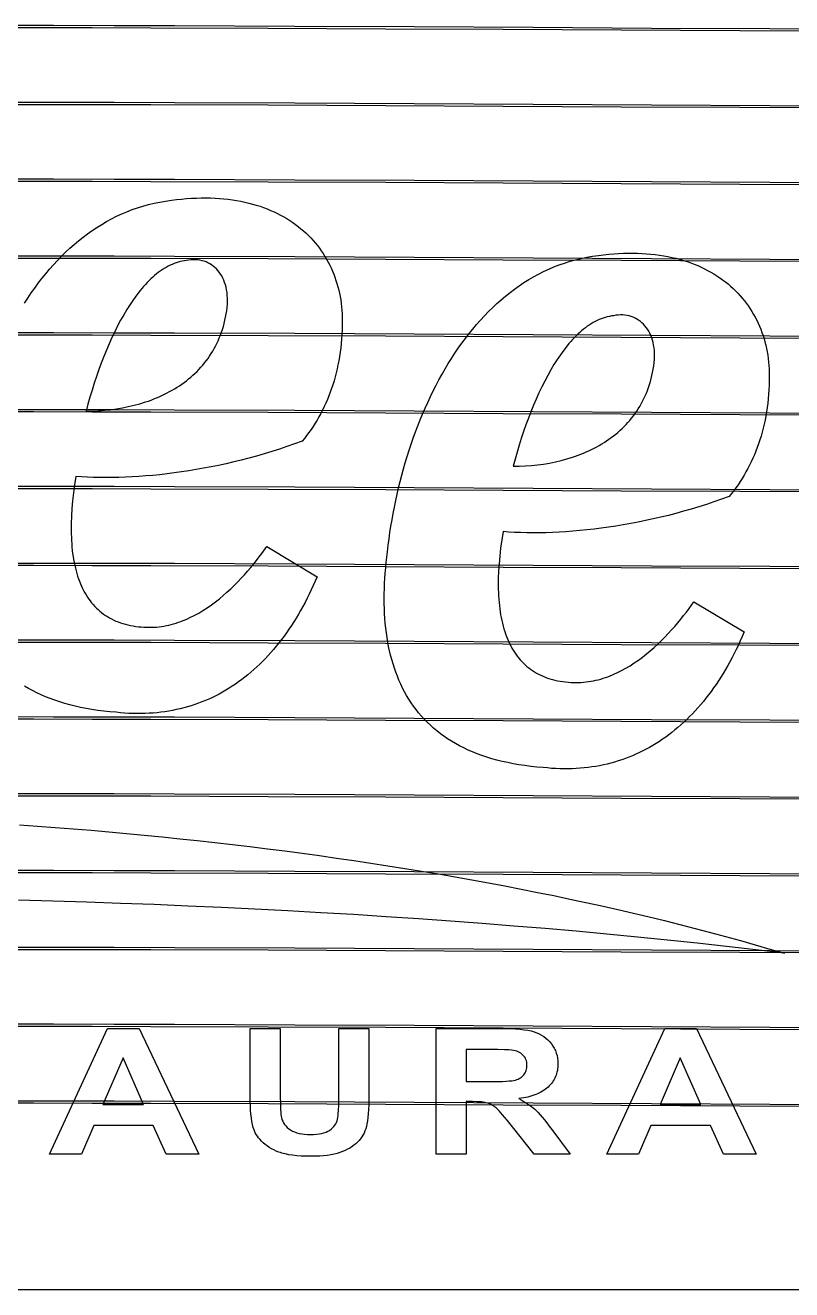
# Model space of a CAD drawing. Header units: millimetres. Extents: x 0 to 2228, y 0 to 1270.
# Drawn here: x 1364 to 1789, y 0 to 701 of the extents above; entities that cross this region are included whole.
import ezdxf

# ---------------------------------------------------------------- set-up
doc = ezdxf.new("R2010")
doc.units = ezdxf.units.MM
for name, color, linetype in [('CUT_CABINET', 1, 'Continuous'), ('DETAIL_ENGRAVE', 8, 'Continuous'), ('VINYL_ESPRESSO', 7, 'Continuous'), ('VINYL_GOLD', 2, 'Continuous'), ('VINYL_RED', 1, 'Continuous')]:
    doc.layers.add(name, color=color, linetype=linetype)

msp = doc.modelspace()

# ---------------------------------------------------------------- linework, layer by layer
at = {"layer": 'CUT_CABINET'}
msp.add_lwpolyline([(2102.74, 0), (125.33, 0)], dxfattribs=at)
at = {"layer": 'DETAIL_ENGRAVE'}
for points in [[(908.16, 699.21), (940.72, 699.24), (973.41, 699.31), (1006.23, 699.44), (1039.21, 699.62), (1072.35, 699.87), (1105.68, 700.17), (1140.57, 700.53), (1175.27, 700.82), (1209.8, 701.04), (1244.15, 701.21), (1278.34, 701.32), (1312.37, 701.39), (1346.26, 701.41), (1380.01, 701.39), (1413.63, 701.33), (1447.13, 701.24), (1513.78, 700.98), (1580.05, 700.65), (1645.99, 700.28), (1711.66, 699.9), (1777.15, 699.56), (1842.5, 699.28)], [(1826.79, 698.13), (1760.5, 698.37), (1694.7, 698.67), (1629.28, 699), (1564.11, 699.33), (1499.1, 699.62), (1434.11, 699.84), (1401.6, 699.91), (1369.04, 699.96), (1336.45, 699.97), (1303.78, 699.94), (1271.04, 699.87), (1238.21, 699.76), (1205.27, 699.6), (1172.21, 699.38), (1139.02, 699.11), (1105.68, 698.78), (1072.35, 698.47), (1039.21, 698.23), (1006.23, 698.05), (973.41, 697.92), (940.72, 697.85), (908.16, 697.82)], [(908.16, 656.6), (940.72, 656.63), (973.41, 656.7), (1006.23, 656.83), (1039.21, 657.01), (1072.35, 657.25), (1105.68, 657.56), (1140.57, 657.92), (1175.27, 658.2), (1209.8, 658.43), (1244.15, 658.6), (1278.34, 658.71), (1312.37, 658.78), (1346.26, 658.8), (1380.01, 658.77), (1413.63, 658.72), (1447.13, 658.63), (1513.78, 658.37), (1580.05, 658.03), (1645.99, 657.66), (1711.66, 657.29), (1777.15, 656.95), (1842.5, 656.67)], [(1826.79, 655.52), (1760.5, 655.76), (1694.7, 656.06), (1629.28, 656.39), (1564.11, 656.72), (1499.1, 657.01), (1434.11, 657.23), (1401.6, 657.3), (1369.04, 657.34), (1336.45, 657.36), (1303.78, 657.33), (1271.04, 657.26), (1238.21, 657.15), (1205.27, 656.99), (1172.21, 656.77), (1139.02, 656.5), (1105.68, 656.17), (1072.35, 655.86), (1039.21, 655.62), (1006.23, 655.44), (973.41, 655.31), (940.72, 655.23), (908.16, 655.2)], [(908.16, 613.98), (940.72, 614.01), (973.41, 614.09), (1006.23, 614.22), (1039.21, 614.4), (1072.35, 614.64), (1105.68, 614.95), (1140.57, 615.3), (1175.27, 615.59), (1209.8, 615.82), (1244.15, 615.99), (1278.34, 616.1), (1312.37, 616.16), (1346.26, 616.18), (1380.01, 616.16), (1413.63, 616.1), (1447.13, 616.01), (1513.78, 615.76), (1580.05, 615.42), (1645.99, 615.05), (1711.66, 614.68), (1777.15, 614.34), (1842.5, 614.06)], [(1826.79, 612.9), (1760.5, 613.15), (1694.7, 613.45), (1629.28, 613.78), (1564.11, 614.11), (1499.1, 614.39), (1434.11, 614.61), (1401.6, 614.69), (1369.04, 614.73), (1336.45, 614.74), (1303.78, 614.72), (1271.04, 614.65), (1238.21, 614.54), (1205.27, 614.38), (1172.21, 614.16), (1139.02, 613.89), (1105.68, 613.55), (1072.35, 613.25), (1039.21, 613.01), (1006.23, 612.82), (973.41, 612.7), (940.72, 612.62), (908.16, 612.59)], [(908.16, 571.37), (940.72, 571.4), (973.41, 571.48), (1006.23, 571.61), (1039.21, 571.79), (1072.35, 572.03), (1105.68, 572.34), (1140.57, 572.69), (1175.27, 572.98), (1209.8, 573.21), (1244.15, 573.38), (1278.34, 573.49), (1312.37, 573.55), (1346.26, 573.57), (1380.01, 573.55), (1413.63, 573.49), (1447.13, 573.4), (1513.78, 573.14), (1580.05, 572.81), (1645.99, 572.44), (1711.66, 572.07), (1777.15, 571.72), (1842.5, 571.45)], [(1826.79, 570.29), (1760.5, 570.54), (1694.7, 570.84), (1629.28, 571.17), (1564.11, 571.49), (1499.1, 571.78), (1434.11, 572), (1401.6, 572.08), (1369.04, 572.12), (1336.45, 572.13), (1303.78, 572.11), (1271.04, 572.04), (1238.21, 571.93), (1205.27, 571.76), (1172.21, 571.55), (1139.02, 571.28), (1105.68, 570.94), (1072.35, 570.64), (1039.21, 570.4), (1006.23, 570.21), (973.41, 570.09), (940.72, 570.01), (908.16, 569.98)], [(908.16, 528.76), (940.72, 528.79), (973.41, 528.87), (1006.23, 528.99), (1039.21, 529.18), (1072.35, 529.42), (1105.68, 529.72), (1140.57, 530.08), (1175.27, 530.37), (1209.8, 530.6), (1244.15, 530.76), (1278.34, 530.88), (1312.37, 530.94), (1346.26, 530.96), (1380.01, 530.94), (1413.63, 530.88), (1447.13, 530.79), (1513.78, 530.53), (1580.05, 530.2), (1645.99, 529.83), (1711.66, 529.45), (1777.15, 529.11), (1842.5, 528.84)], [(1826.79, 527.68), (1760.5, 527.92), (1694.7, 528.23), (1629.28, 528.56), (1564.11, 528.88), (1499.1, 529.17), (1434.11, 529.39), (1401.6, 529.46), (1369.04, 529.51), (1336.45, 529.52), (1303.78, 529.49), (1271.04, 529.43), (1238.21, 529.31), (1205.27, 529.15), (1172.21, 528.94), (1139.02, 528.66), (1105.68, 528.33), (1072.35, 528.03), (1039.21, 527.78), (1006.23, 527.6), (973.41, 527.47), (940.72, 527.4), (908.16, 527.37)], [(908.16, 486.15), (940.72, 486.18), (973.41, 486.26), (1006.23, 486.38), (1039.21, 486.56), (1072.35, 486.81), (1105.68, 487.11), (1140.57, 487.47), (1175.27, 487.76), (1209.8, 487.98), (1244.15, 488.15), (1278.34, 488.26), (1312.37, 488.33), (1346.26, 488.35), (1380.01, 488.33), (1413.63, 488.27), (1447.13, 488.18), (1513.78, 487.92), (1580.05, 487.59), (1645.99, 487.22), (1711.66, 486.84), (1777.15, 486.5), (1842.5, 486.23)], [(1826.79, 485.07), (1760.5, 485.31), (1694.7, 485.62), (1629.28, 485.95), (1564.11, 486.27), (1499.1, 486.56), (1434.11, 486.78), (1401.6, 486.85), (1369.04, 486.9), (1336.45, 486.91), (1303.78, 486.88), (1271.04, 486.81), (1238.21, 486.7), (1205.27, 486.54), (1172.21, 486.33), (1139.02, 486.05), (1105.68, 485.72), (1072.35, 485.41), (1039.21, 485.17), (1006.23, 484.99), (973.41, 484.86), (940.72, 484.79), (908.16, 484.76)], [(908.16, 443.54), (940.72, 443.57), (973.41, 443.64), (1006.23, 443.77), (1039.21, 443.95), (1072.35, 444.19), (1105.68, 444.5), (1140.57, 444.86), (1175.27, 445.15), (1209.8, 445.37), (1244.15, 445.54), (1278.34, 445.65), (1312.37, 445.72), (1346.26, 445.74), (1380.01, 445.71), (1413.63, 445.66), (1447.13, 445.57), (1513.78, 445.31), (1580.05, 444.98), (1645.99, 444.6), (1711.66, 444.23), (1777.15, 443.89), (1842.5, 443.61)], [(1826.79, 442.46), (1760.5, 442.7), (1694.7, 443), (1629.28, 443.33), (1564.11, 443.66), (1499.1, 443.95), (1434.11, 444.17), (1401.6, 444.24), (1369.04, 444.28), (1336.45, 444.3), (1303.78, 444.27), (1271.04, 444.2), (1238.21, 444.09), (1205.27, 443.93), (1172.21, 443.71), (1139.02, 443.44), (1105.68, 443.11), (1072.35, 442.8), (1039.21, 442.56), (1006.23, 442.38), (973.41, 442.25), (940.72, 442.17), (908.16, 442.14)], [(908.16, 400.93), (940.72, 400.96), (973.41, 401.03), (1006.23, 401.16), (1039.21, 401.34), (1072.35, 401.58), (1105.68, 401.89), (1140.57, 402.24), (1175.27, 402.53), (1209.8, 402.76), (1244.15, 402.93), (1278.34, 403.04), (1312.37, 403.11), (1346.26, 403.12), (1380.01, 403.1), (1413.63, 403.04), (1447.13, 402.95), (1513.78, 402.7), (1580.05, 402.36), (1645.99, 401.99), (1711.66, 401.62), (1777.15, 401.28), (1842.5, 401)], [(1826.79, 399.85), (1760.5, 400.09), (1694.7, 400.39), (1629.28, 400.72), (1564.11, 401.05), (1499.1, 401.34), (1434.11, 401.55), (1401.6, 401.63), (1369.04, 401.67), (1336.45, 401.68), (1303.78, 401.66), (1271.04, 401.59), (1238.21, 401.48), (1205.27, 401.32), (1172.21, 401.1), (1139.02, 400.83), (1105.68, 400.5), (1072.35, 400.19), (1039.21, 399.95), (1006.23, 399.77), (973.41, 399.64), (940.72, 399.56), (908.16, 399.53)], [(908.16, 358.31), (940.72, 358.34), (973.41, 358.42), (1006.23, 358.55), (1039.21, 358.73), (1072.35, 358.97), (1105.68, 359.28), (1140.57, 359.63), (1175.27, 359.92), (1209.8, 360.15), (1244.15, 360.32), (1278.34, 360.43), (1312.37, 360.49), (1346.26, 360.51), (1380.01, 360.49), (1413.63, 360.43), (1447.13, 360.34), (1513.78, 360.08), (1580.05, 359.75), (1645.99, 359.38), (1711.66, 359.01), (1777.15, 358.66), (1842.5, 358.39)], [(1826.79, 357.23), (1760.5, 357.48), (1694.7, 357.78), (1629.28, 358.11), (1564.11, 358.44), (1499.1, 358.72), (1434.11, 358.94), (1401.6, 359.02), (1369.04, 359.06), (1336.45, 359.07), (1303.78, 359.05), (1271.04, 358.98), (1238.21, 358.87), (1205.27, 358.7), (1172.21, 358.49), (1139.02, 358.22), (1105.68, 357.88), (1072.35, 357.58), (1039.21, 357.34), (1006.23, 357.15), (973.41, 357.03), (940.72, 356.95), (908.16, 356.92)], [(908.16, 315.7), (940.72, 315.73), (973.41, 315.81), (1006.23, 315.93), (1039.21, 316.12), (1072.35, 316.36), (1105.68, 316.66), (1140.57, 317.02), (1175.27, 317.31), (1209.8, 317.54), (1244.15, 317.7), (1278.34, 317.82), (1312.37, 317.88), (1346.26, 317.9), (1380.01, 317.88), (1413.63, 317.82), (1447.13, 317.73), (1513.78, 317.47), (1580.05, 317.14), (1645.99, 316.77), (1711.66, 316.39), (1777.15, 316.05), (1842.5, 315.78)], [(1826.79, 314.62), (1760.5, 314.87), (1694.7, 315.17), (1629.28, 315.5), (1564.11, 315.82), (1499.1, 316.11), (1434.11, 316.33), (1401.6, 316.4), (1369.04, 316.45), (1336.45, 316.46), (1303.78, 316.43), (1271.04, 316.37), (1238.21, 316.25), (1205.27, 316.09), (1172.21, 315.88), (1139.02, 315.61), (1105.68, 315.27), (1072.35, 314.97), (1039.21, 314.72), (1006.23, 314.54), (973.41, 314.42), (940.72, 314.34), (908.16, 314.31)], [(908.16, 273.09), (940.72, 273.12), (973.41, 273.2), (1006.23, 273.32), (1039.21, 273.5), (1072.35, 273.75), (1105.68, 274.05), (1140.57, 274.41), (1175.27, 274.7), (1209.8, 274.92), (1244.15, 275.09), (1278.34, 275.21), (1312.37, 275.27), (1346.26, 275.29), (1380.01, 275.27), (1413.63, 275.21), (1447.13, 275.12), (1513.78, 274.86), (1580.05, 274.53), (1645.99, 274.16), (1711.66, 273.78), (1777.15, 273.44), (1842.5, 273.17)], [(1826.79, 272.01), (1760.5, 272.25), (1694.7, 272.56), (1629.28, 272.89), (1564.11, 273.21), (1499.1, 273.5), (1434.11, 273.72), (1401.6, 273.79), (1369.04, 273.84), (1336.45, 273.85), (1303.78, 273.82), (1271.04, 273.76), (1238.21, 273.64), (1205.27, 273.48), (1172.21, 273.27), (1139.02, 272.99), (1105.68, 272.66), (1072.35, 272.35), (1039.21, 272.11), (1006.23, 271.93), (973.41, 271.8), (940.72, 271.73), (908.16, 271.7)], [(908.16, 230.48), (940.72, 230.51), (973.41, 230.58), (1006.23, 230.71), (1039.21, 230.89), (1072.35, 231.13), (1105.68, 231.44), (1140.57, 231.8), (1175.27, 232.09), (1209.8, 232.31), (1244.15, 232.48), (1278.34, 232.59), (1312.37, 232.66), (1346.26, 232.68), (1380.01, 232.65), (1413.63, 232.6), (1447.13, 232.51), (1513.78, 232.25), (1580.05, 231.92), (1645.99, 231.55), (1711.66, 231.17), (1777.15, 230.83), (1842.5, 230.55)], [(1826.79, 229.4), (1760.5, 229.64), (1694.7, 229.94), (1629.28, 230.27), (1564.11, 230.6), (1499.1, 230.89), (1434.11, 231.11), (1401.6, 231.18), (1369.04, 231.23), (1336.45, 231.24), (1303.78, 231.21), (1271.04, 231.14), (1238.21, 231.03), (1205.27, 230.87), (1172.21, 230.65), (1139.02, 230.38), (1105.68, 230.05), (1072.35, 229.74), (1039.21, 229.5), (1006.23, 229.32), (973.41, 229.19), (940.72, 229.12), (908.16, 229.09)], [(908.16, 187.87), (940.72, 187.9), (973.41, 187.97), (1006.23, 188.1), (1039.21, 188.28), (1072.35, 188.52), (1105.68, 188.83), (1140.57, 189.19), (1175.27, 189.47), (1209.8, 189.7), (1244.15, 189.87), (1278.34, 189.98), (1312.37, 190.05), (1346.26, 190.06), (1380.01, 190.04), (1413.63, 189.98), (1447.13, 189.89), (1513.78, 189.64), (1580.05, 189.3), (1645.99, 188.93), (1711.66, 188.56), (1777.15, 188.22), (1842.5, 187.94)], [(1826.79, 186.79), (1760.5, 187.03), (1694.7, 187.33), (1629.28, 187.66), (1564.11, 187.99), (1499.1, 188.28), (1434.11, 188.5), (1401.6, 188.57), (1369.04, 188.61), (1336.45, 188.62), (1303.78, 188.6), (1271.04, 188.53), (1238.21, 188.42), (1205.27, 188.26), (1172.21, 188.04), (1139.02, 187.77), (1105.68, 187.44), (1072.35, 187.13), (1039.21, 186.89), (1006.23, 186.71), (973.41, 186.58), (940.72, 186.5), (908.16, 186.47)], [(908.16, 145.25), (940.72, 145.28), (973.41, 145.36), (1006.23, 145.49), (1039.21, 145.67), (1072.35, 145.91), (1105.68, 146.22), (1140.57, 146.57), (1175.27, 146.86), (1209.8, 147.09), (1244.15, 147.26), (1278.34, 147.37), (1312.37, 147.43), (1346.26, 147.45), (1380.01, 147.43), (1413.63, 147.37), (1447.13, 147.28), (1513.78, 147.02), (1580.05, 146.69), (1645.99, 146.32), (1711.66, 145.95), (1777.15, 145.61), (1842.5, 145.33)], [(1826.79, 144.17), (1760.5, 144.42), (1694.7, 144.72), (1629.28, 145.05), (1564.11, 145.38), (1499.1, 145.66), (1434.11, 145.88), (1401.6, 145.96), (1369.04, 146), (1336.45, 146.01), (1303.78, 145.99), (1271.04, 145.92), (1238.21, 145.81), (1205.27, 145.65), (1172.21, 145.43), (1139.02, 145.16), (1105.68, 144.82), (1072.35, 144.52), (1039.21, 144.28), (1006.23, 144.09), (973.41, 143.97), (940.72, 143.89), (908.16, 143.86)], [(908.16, 102.64), (940.72, 102.67), (973.41, 102.75), (1006.23, 102.88), (1039.21, 103.06), (1072.35, 103.3), (1105.68, 103.61), (1140.57, 103.96), (1175.27, 104.25), (1209.8, 104.48), (1244.15, 104.64), (1278.34, 104.76), (1312.37, 104.82), (1346.26, 104.84), (1380.01, 104.82), (1413.63, 104.76), (1447.13, 104.67), (1513.78, 104.41), (1580.05, 104.08), (1645.99, 103.71), (1711.66, 103.34), (1777.15, 102.99), (1842.5, 102.72)], [(1826.79, 101.56), (1760.5, 101.81), (1694.7, 102.11), (1629.28, 102.44), (1564.11, 102.76), (1499.1, 103.05), (1434.11, 103.27), (1401.6, 103.35), (1369.04, 103.39), (1336.45, 103.4), (1303.78, 103.38), (1271.04, 103.31), (1238.21, 103.2), (1205.27, 103.03), (1172.21, 102.82), (1139.02, 102.55), (1105.68, 102.21), (1072.35, 101.91), (1039.21, 101.67), (1006.23, 101.48), (973.41, 101.36), (940.72, 101.28), (908.16, 101.25)]]:
    msp.add_lwpolyline(points, dxfattribs=at)
at = {"layer": 'VINYL_ESPRESSO'}
for points in [[(1460.67, 75.2), (1442.56, 75.2), (1435.36, 91.05), (1402.39, 91.05), (1395.59, 75.2), (1377.92, 75.2), (1410.04, 144.97), (1427.65, 144.97)], [(1489.14, 144.97), (1505.8, 144.97), (1505.8, 107.18), (1505.84, 103.08), (1505.95, 99.77), (1506.04, 98.41), (1506.14, 97.25), (1506.27, 96.29), (1506.42, 95.52), (1506.73, 94.48), (1507.13, 93.48), (1507.63, 92.55), (1508.22, 91.66), (1508.9, 90.83), (1509.68, 90.05), (1510.55, 89.32), (1511.51, 88.64), (1512.56, 88.04), (1513.7, 87.51), (1514.94, 87.06), (1516.27, 86.7), (1517.69, 86.41), (1519.2, 86.21), (1520.81, 86.09), (1522.5, 86.05), (1524.22, 86.09), (1525.83, 86.2), (1527.33, 86.39), (1528.72, 86.66), (1530, 87.01), (1531.17, 87.43), (1532.24, 87.93), (1532.73, 88.2), (1533.19, 88.5), (1534.05, 89.13), (1534.81, 89.8), (1535.49, 90.5), (1536.08, 91.23), (1536.57, 92), (1536.98, 92.81), (1537.3, 93.65), (1537.52, 94.52), (1537.7, 95.49), (1537.84, 96.6), (1537.97, 97.86), (1538.07, 99.27), (1538.21, 102.53), (1538.26, 106.37), (1538.26, 144.97), (1554.91, 144.97), (1554.91, 108.32), (1554.89, 105.3), (1554.82, 102.5), (1554.72, 99.94), (1554.57, 97.6), (1554.38, 95.5), (1554.15, 93.63), (1553.87, 91.98), (1553.56, 90.57), (1553.19, 89.3), (1552.74, 88.08), (1552.23, 86.91), (1551.64, 85.79), (1550.99, 84.72), (1550.26, 83.71), (1549.45, 82.74), (1548.58, 81.81), (1547.63, 80.94), (1546.61, 80.11), (1545.51, 79.33), (1544.33, 78.6), (1543.08, 77.91), (1541.76, 77.27), (1540.35, 76.68), (1538.87, 76.13), (1537.3, 75.63), (1535.6, 75.2), (1533.8, 74.83), (1531.87, 74.54), (1529.83, 74.31), (1527.67, 74.14), (1525.4, 74.04), (1523.01, 74.01), (1520.15, 74.04), (1517.46, 74.15), (1514.95, 74.33), (1512.62, 74.58), (1510.47, 74.91), (1508.5, 75.31), (1506.71, 75.77), (1505.88, 76.04), (1505.09, 76.32), (1503.61, 76.91), (1502.2, 77.56), (1500.88, 78.24), (1499.63, 78.97), (1498.46, 79.74), (1497.38, 80.55), (1496.37, 81.41), (1495.45, 82.31), (1494.6, 83.24), (1493.82, 84.18), (1493.13, 85.13), (1492.51, 86.09), (1491.96, 87.06), (1491.49, 88.05), (1491.1, 89.04), (1490.78, 90.05), (1490.39, 91.64), (1490.06, 93.4), (1489.78, 95.35), (1489.55, 97.47), (1489.37, 99.78), (1489.25, 102.26), (1489.17, 104.92), (1489.14, 107.75)], [(1592.27, 75.2), (1592.27, 144.97), (1627.31, 144.97), (1630.51, 144.94), (1633.47, 144.86), (1636.21, 144.71), (1638.73, 144.5), (1641.02, 144.24), (1643.08, 143.92), (1644.91, 143.53), (1646.53, 143.09), (1647.99, 142.58), (1649.37, 141.97), (1650.68, 141.27), (1651.92, 140.48), (1653.08, 139.6), (1654.17, 138.63), (1655.18, 137.56), (1656.12, 136.41), (1656.96, 135.18), (1657.69, 133.92), (1658.02, 133.27), (1658.31, 132.61), (1658.58, 131.94), (1658.82, 131.25), (1659.21, 129.86), (1659.49, 128.42), (1659.66, 126.94), (1659.72, 125.41), (1659.7, 124.44), (1659.63, 123.49), (1659.53, 122.56), (1659.38, 121.66), (1659.18, 120.77), (1658.95, 119.91), (1658.67, 119.06), (1658.35, 118.24), (1657.99, 117.44), (1657.59, 116.66), (1657.14, 115.91), (1656.65, 115.17), (1656.12, 114.46), (1655.54, 113.76), (1654.92, 113.09), (1654.26, 112.44), (1653.56, 111.82), (1652.81, 111.22), (1652.02, 110.66), (1651.19, 110.12), (1650.32, 109.61), (1649.41, 109.14), (1648.45, 108.69), (1647.45, 108.27), (1646.41, 107.88), (1645.33, 107.52), (1644.21, 107.19), (1643.04, 106.9), (1641.83, 106.63), (1640.58, 106.38), (1639.28, 106.17), (1637.95, 105.99), (1639.27, 105.32), (1640.53, 104.63), (1641.73, 103.92), (1642.88, 103.2), (1643.96, 102.46), (1644.99, 101.7), (1645.95, 100.93), (1646.86, 100.14), (1647.78, 99.26), (1648.77, 98.23), (1649.84, 97.05), (1650.99, 95.71), (1652.21, 94.22), (1653.51, 92.57), (1654.89, 90.77), (1656.34, 88.81), (1666.41, 75.2), (1646.5, 75.2), (1634.46, 90.38), (1631.51, 94.07), (1629.06, 97.01), (1628.02, 98.2), (1627.12, 99.2), (1626.34, 100.01), (1625.68, 100.64), (1625.09, 101.15), (1624.48, 101.61), (1623.87, 102.04), (1623.25, 102.42), (1622.62, 102.76), (1621.98, 103.07), (1621.33, 103.32), (1620.68, 103.54), (1619.97, 103.73), (1619.16, 103.88), (1618.26, 104.02), (1617.26, 104.13), (1616.16, 104.22), (1614.97, 104.28), (1612.29, 104.33), (1608.92, 104.33), (1608.92, 75.2)], [(1769.53, 75.2), (1751.42, 75.2), (1744.22, 91.05), (1711.25, 91.05), (1704.45, 75.2), (1686.78, 75.2), (1718.9, 144.97), (1736.51, 144.97)], [(1430.01, 102.8), (1418.65, 128.7), (1407.51, 102.8)], [(1608.92, 115.46), (1621.24, 115.46), (1626.67, 115.52), (1628.96, 115.58), (1630.97, 115.68), (1632.7, 115.8), (1634.15, 115.95), (1635.32, 116.12), (1636.2, 116.32), (1636.93, 116.56), (1637.62, 116.83), (1638.27, 117.14), (1638.87, 117.49), (1639.44, 117.88), (1639.96, 118.31), (1640.44, 118.77), (1640.87, 119.27), (1641.26, 119.81), (1641.6, 120.38), (1641.89, 120.98), (1642.13, 121.62), (1642.31, 122.29), (1642.45, 123), (1642.53, 123.74), (1642.56, 124.51), (1642.52, 125.37), (1642.42, 126.19), (1642.24, 126.96), (1641.99, 127.7), (1641.68, 128.39), (1641.3, 129.04), (1640.85, 129.64), (1640.34, 130.2), (1639.76, 130.71), (1639.13, 131.17), (1638.43, 131.59), (1637.67, 131.95), (1636.85, 132.27), (1635.98, 132.54), (1635.05, 132.76), (1634.06, 132.93), (1632.55, 133.04), (1630.01, 133.11), (1626.47, 133.16), (1621.91, 133.17), (1608.92, 133.17)], [(1738.87, 102.8), (1727.51, 128.7), (1716.37, 102.8)]]:
    msp.add_lwpolyline(points, close=True, dxfattribs=at)
at = {"layer": 'VINYL_GOLD'}
msp.add_lwpolyline([(1361.27, 257.9), (1371.19, 257.2), (1381.1, 256.45), (1391, 255.67), (1400.88, 254.85), (1410.75, 254), (1420.6, 253.1), (1430.44, 252.17), (1440.25, 251.2), (1450.04, 250.2), (1459.81, 249.16), (1469.56, 248.08), (1479.28, 246.96), (1488.97, 245.8), (1498.64, 244.61), (1508.28, 243.38), (1517.88, 242.11), (1527.46, 240.81), (1537, 239.46), (1546.51, 238.08), (1555.98, 236.66), (1565.42, 235.21), (1574.81, 233.72), (1584.17, 232.18), (1593.49, 230.62), (1602.76, 229.01), (1611.99, 227.37), (1621.17, 225.69), (1630.31, 223.97), (1639.4, 222.21), (1648.43, 220.42), (1657.42, 218.59), (1666.36, 216.72), (1675.24, 214.81), (1684.07, 212.87), (1692.84, 210.89), (1701.56, 208.87), (1710.21, 206.81), (1718.81, 204.72), (1727.34, 202.58), (1735.81, 200.41), (1744.22, 198.21), (1752.56, 195.96), (1760.83, 193.68), (1769.04, 191.36), (1777.18, 189), (1785.24, 186.6), (1769.34, 188.53), (1753.23, 190.4), (1736.93, 192.2), (1720.43, 193.95), (1703.75, 195.63), (1686.89, 197.25), (1669.86, 198.81), (1652.66, 200.31), (1635.31, 201.75), (1617.8, 203.13), (1600.16, 204.45), (1582.37, 205.71), (1564.46, 206.91), (1546.42, 208.05), (1528.26, 209.13), (1510, 210.14), (1491.63, 211.1), (1473.16, 212), (1454.61, 212.83), (1435.97, 213.61), (1417.26, 214.33), (1398.48, 214.99), (1379.64, 215.58), (1360.74, 216.12)], dxfattribs=at)
at = {"layer": 'VINYL_RED'}
msp.add_lwpolyline([(1364, 547.27), (1365.85, 550.12), (1367.74, 552.91), (1369.68, 555.66), (1371.67, 558.35), (1373.7, 560.98), (1375.77, 563.56), (1377.89, 566.07), (1380.05, 568.53), (1382.26, 570.92), (1384.52, 573.25), (1386.82, 575.51), (1389.16, 577.7), (1391.55, 579.82), (1393.98, 581.87), (1396.46, 583.84), (1398.98, 585.74), (1401.55, 587.56), (1404.17, 589.3), (1406.82, 590.96), (1409.53, 592.54), (1412.27, 594.03), (1415.07, 595.44), (1417.9, 596.76), (1420.79, 597.99), (1423.71, 599.13), (1426.69, 600.17), (1429.7, 601.12), (1432.76, 601.97), (1435.87, 602.72), (1439.02, 603.37), (1442.22, 603.92), (1445.46, 604.36), (1448.31, 604.73), (1451.12, 605.03), (1453.89, 605.27), (1456.62, 605.45), (1459.31, 605.57), (1461.95, 605.64), (1464.56, 605.65), (1467.12, 605.6), (1469.64, 605.5), (1472.12, 605.35), (1474.56, 605.14), (1476.95, 604.88), (1479.3, 604.56), (1481.61, 604.2), (1483.88, 603.78), (1486.11, 603.32), (1488.29, 602.81), (1490.43, 602.24), (1492.52, 601.63), (1494.57, 600.98), (1496.58, 600.28), (1498.55, 599.53), (1500.47, 598.74), (1502.35, 597.9), (1504.18, 597.02), (1505.97, 596.1), (1507.72, 595.14), (1509.42, 594.14), (1511.08, 593.1), (1512.69, 592.02), (1514.26, 590.9), (1515.78, 589.74), (1517.26, 588.55), (1518.7, 587.32), (1520.09, 586.06), (1521.43, 584.76), (1522.73, 583.42), (1523.98, 582.06), (1525.19, 580.66), (1526.35, 579.23), (1527.46, 577.77), (1528.53, 576.28), (1529.56, 574.77), (1530.53, 573.22), (1531.46, 571.65), (1532.35, 570.04), (1533.18, 568.42), (1533.97, 566.77), (1534.72, 565.09), (1535.41, 563.39), (1536.06, 561.67), (1536.67, 559.92), (1537.22, 558.15), (1537.73, 556.37), (1538.19, 554.56), (1538.6, 552.73), (1538.96, 550.89), (1539.28, 549.02), (1539.54, 547.14), (1539.76, 545.25), (1539.93, 543.34), (1540.06, 541.41), (1540.13, 539.47), (1540.15, 537.52), (1540.13, 534.93), (1540.06, 532.37), (1539.94, 529.84), (1539.77, 527.34), (1539.55, 524.87), (1539.29, 522.44), (1538.98, 520.04), (1538.63, 517.68), (1538.23, 515.34), (1537.79, 513.04), (1537.3, 510.78), (1536.78, 508.54), (1536.2, 506.34), (1535.59, 504.17), (1534.93, 502.03), (1534.24, 499.92), (1533.5, 497.85), (1532.72, 495.81), (1531.9, 493.8), (1531.04, 491.83), (1530.15, 489.89), (1529.21, 487.98), (1528.24, 486.1), (1527.23, 484.26), (1526.18, 482.45), (1525.1, 480.67), (1523.98, 478.92), (1522.83, 477.21), (1521.64, 475.53), (1520.42, 473.88), (1519.16, 472.26), (1517.87, 470.68), (1513.69, 469.15), (1509.49, 467.68), (1505.28, 466.27), (1501.06, 464.93), (1496.84, 463.65), (1492.62, 462.44), (1488.4, 461.28), (1484.19, 460.19), (1479.98, 459.16), (1475.79, 458.19), (1471.61, 457.28), (1467.45, 456.43), (1463.31, 455.64), (1459.19, 454.91), (1455.09, 454.24), (1451.03, 453.62), (1447, 453.06), (1443.01, 452.56), (1439.05, 452.11), (1435.14, 451.72), (1431.27, 451.39), (1427.45, 451.11), (1423.68, 450.88), (1419.96, 450.71), (1416.3, 450.59), (1412.7, 450.52), (1409.17, 450.5), (1405.7, 450.54), (1402.3, 450.62), (1398.97, 450.76), (1395.72, 450.95), (1392.54, 451.18), (1391.82, 446.54), (1391.21, 442.02), (1390.71, 437.61), (1390.33, 433.32), (1390.07, 429.14), (1389.92, 425.1), (1389.89, 421.17), (1389.92, 419.26), (1389.98, 417.37), (1390.06, 415.52), (1390.18, 413.7), (1390.33, 411.91), (1390.51, 410.15), (1390.71, 408.43), (1390.95, 406.74), (1391.22, 405.08), (1391.52, 403.45), (1391.84, 401.86), (1392.2, 400.3), (1392.59, 398.77), (1393.01, 397.28), (1393.45, 395.82), (1393.93, 394.4), (1394.44, 393.01), (1394.98, 391.65), (1395.55, 390.33), (1396.15, 389.05), (1396.78, 387.8), (1397.45, 386.58), (1398.14, 385.4), (1398.86, 384.26), (1399.62, 383.15), (1400.4, 382.07), (1401.22, 381.04), (1402.07, 380.04), (1402.95, 379.07), (1403.86, 378.15), (1404.8, 377.26), (1405.78, 376.4), (1406.78, 375.59), (1407.82, 374.81), (1408.89, 374.07), (1409.99, 373.37), (1411.12, 372.71), (1412.28, 372.08), (1413.48, 371.49), (1414.71, 370.95), (1415.96, 370.44), (1417.26, 369.97), (1418.58, 369.53), (1419.94, 369.14), (1421.32, 368.79), (1422.74, 368.48), (1424.2, 368.21), (1425.68, 367.97), (1427.2, 367.78), (1428.75, 367.63), (1430.18, 367.52), (1431.61, 367.46), (1433.02, 367.44), (1434.43, 367.46), (1435.83, 367.52), (1437.21, 367.62), (1438.6, 367.77), (1439.97, 367.95), (1441.33, 368.17), (1442.68, 368.42), (1444.02, 368.71), (1445.36, 369.04), (1446.68, 369.4), (1448, 369.79), (1449.3, 370.22), (1450.6, 370.68), (1451.88, 371.17), (1453.15, 371.68), (1454.42, 372.23), (1455.67, 372.81), (1458.14, 374.04), (1460.57, 375.37), (1462.96, 376.79), (1465.29, 378.3), (1467.59, 379.89), (1469.83, 381.56), (1472.02, 383.29), (1474.17, 385.07), (1476.26, 386.91), (1478.3, 388.79), (1480.29, 390.71), (1482.23, 392.66), (1484.11, 394.63), (1485.93, 396.61), (1487.7, 398.61), (1489.41, 400.6), (1491.05, 402.59), (1492.64, 404.57), (1494.17, 406.52), (1495.64, 408.45), (1498.38, 412.19), (1526.23, 395.48), (1525.17, 393.02), (1524.09, 390.6), (1522.99, 388.21), (1521.86, 385.86), (1520.7, 383.54), (1519.53, 381.27), (1518.32, 379.03), (1517.1, 376.83), (1515.85, 374.67), (1514.58, 372.55), (1513.29, 370.46), (1511.97, 368.42), (1510.63, 366.41), (1509.27, 364.44), (1507.88, 362.51), (1506.47, 360.63), (1505.04, 358.78), (1503.59, 356.97), (1502.11, 355.2), (1500.61, 353.47), (1499.09, 351.78), (1497.55, 350.14), (1495.99, 348.53), (1494.41, 346.97), (1492.8, 345.44), (1491.17, 343.96), (1489.52, 342.52), (1487.86, 341.12), (1486.17, 339.77), (1484.45, 338.45), (1482.72, 337.18), (1480.97, 335.95), (1479.2, 334.77), (1477.4, 333.62), (1475.59, 332.52), (1473.76, 331.47), (1471.91, 330.45), (1470.03, 329.48), (1468.14, 328.56), (1466.23, 327.68), (1464.3, 326.84), (1462.35, 326.05), (1460.38, 325.3), (1458.39, 324.6), (1456.38, 323.94), (1454.36, 323.33), (1452.31, 322.76), (1450.25, 322.24), (1448.17, 321.77), (1446.07, 321.34), (1443.95, 320.96), (1441.81, 320.62), (1439.66, 320.33), (1437.49, 320.09), (1435.3, 319.89), (1433.09, 319.75), (1430.87, 319.65), (1428.63, 319.59), (1426.37, 319.59), (1424.09, 319.63), (1421.8, 319.72), (1419.49, 319.86), (1417.17, 320.05), (1414.82, 320.29), (1411.34, 320.58), (1407.94, 320.94), (1404.61, 321.36), (1401.37, 321.84), (1398.21, 322.39), (1395.12, 323), (1392.11, 323.67), (1389.18, 324.4), (1386.33, 325.19), (1383.55, 326.04), (1380.85, 326.95), (1378.22, 327.92), (1375.66, 328.94), (1373.18, 330.02), (1370.77, 331.15), (1368.44, 332.34), (1366.17, 333.58), (1363.98, 334.88)], dxfattribs=at)
for points in [[(1398.11, 487.39), (1401.51, 487.44), (1404.9, 487.59), (1408.27, 487.84), (1411.63, 488.18), (1414.97, 488.64), (1418.28, 489.19), (1421.55, 489.85), (1424.79, 490.61), (1427.98, 491.48), (1431.12, 492.46), (1432.67, 492.98), (1434.21, 493.54), (1435.73, 494.12), (1437.23, 494.73), (1438.72, 495.37), (1440.19, 496.04), (1441.64, 496.73), (1443.07, 497.45), (1444.48, 498.2), (1445.87, 498.98), (1447.24, 499.79), (1448.59, 500.62), (1449.92, 501.48), (1451.22, 502.37), (1452.5, 503.29), (1453.76, 504.24), (1454.99, 505.22), (1456.19, 506.23), (1457.37, 507.27), (1458.52, 508.33), (1459.64, 509.43), (1460.74, 510.55), (1461.8, 511.71), (1462.83, 512.9), (1463.84, 514.11), (1464.81, 515.36), (1465.75, 516.63), (1466.65, 517.94), (1467.53, 519.28), (1468.36, 520.64), (1469.17, 522.04), (1469.93, 523.47), (1470.66, 524.93), (1471.36, 526.43), (1472.01, 527.95), (1472.63, 529.5), (1473.21, 531.09), (1473.75, 532.71), (1474.24, 534.36), (1474.7, 536.04), (1475.11, 537.76), (1475.49, 539.5), (1475.81, 541.28), (1476.1, 543.09), (1476.32, 544.9), (1476.46, 546.65), (1476.52, 548.35), (1476.51, 550), (1476.42, 551.6), (1476.27, 553.14), (1476.04, 554.63), (1475.75, 556.06), (1475.39, 557.43), (1474.97, 558.75), (1474.48, 560.01), (1473.94, 561.21), (1473.34, 562.34), (1472.69, 563.42), (1471.98, 564.43), (1471.22, 565.37), (1470.42, 566.25), (1469.56, 567.07), (1468.66, 567.82), (1467.72, 568.5), (1466.74, 569.1), (1465.71, 569.64), (1464.66, 570.11), (1463.56, 570.51), (1462.44, 570.83), (1461.28, 571.08), (1460.1, 571.25), (1458.89, 571.35), (1457.65, 571.36), (1456.39, 571.3), (1455.11, 571.16), (1453.82, 570.94), (1452.64, 570.79), (1451.48, 570.58), (1450.33, 570.32), (1449.18, 570), (1448.04, 569.64), (1446.92, 569.23), (1445.79, 568.77), (1444.68, 568.27), (1443.58, 567.71), (1442.48, 567.11), (1441.4, 566.47), (1440.32, 565.78), (1439.25, 565.04), (1438.2, 564.27), (1437.15, 563.45), (1436.1, 562.59), (1435.07, 561.69), (1434.05, 560.74), (1433.04, 559.76), (1432.03, 558.74), (1431.04, 557.69), (1430.05, 556.59), (1429.08, 555.46), (1428.11, 554.3), (1426.21, 551.86), (1424.35, 549.3), (1422.53, 546.6), (1420.74, 543.79), (1419, 540.86), (1417.3, 537.82), (1415.64, 534.69), (1414.02, 531.45), (1412.45, 528.13), (1410.92, 524.72), (1409.43, 521.23), (1407.99, 517.68), (1406.6, 514.06), (1405.24, 510.38), (1403.94, 506.64), (1402.68, 502.86), (1401.47, 499.04), (1400.3, 495.18), (1399.18, 491.3)], [(1754.61, 440.04), (1750.42, 438.51), (1746.22, 437.04), (1742.01, 435.64), (1737.8, 434.29), (1733.58, 433.02), (1729.36, 431.8), (1725.14, 430.65), (1720.92, 429.56), (1716.72, 428.53), (1712.52, 427.56), (1708.34, 426.65), (1704.18, 425.8), (1700.04, 425.01), (1695.92, 424.28), (1691.83, 423.6), (1687.76, 422.99), (1683.73, 422.43), (1679.74, 421.92), (1675.78, 421.48), (1671.87, 421.09), (1668, 420.75), (1664.18, 420.47), (1660.41, 420.24), (1656.69, 420.07), (1653.03, 419.95), (1649.43, 419.88), (1645.9, 419.87), (1642.43, 419.9), (1639.03, 419.99), (1635.7, 420.12), (1632.45, 420.31), (1629.28, 420.55), (1628.55, 415.91), (1627.94, 411.38), (1627.44, 406.97), (1627.06, 402.68), (1626.8, 398.51), (1626.65, 394.46), (1626.62, 390.54), (1626.65, 388.62), (1626.71, 386.74), (1626.8, 384.88), (1626.91, 383.06), (1627.06, 381.27), (1627.24, 379.52), (1627.45, 377.79), (1627.68, 376.1), (1627.95, 374.44), (1628.25, 372.82), (1628.58, 371.22), (1628.93, 369.66), (1629.32, 368.14), (1629.74, 366.64), (1630.19, 365.19), (1630.66, 363.76), (1631.17, 362.37), (1631.71, 361.02), (1632.28, 359.7), (1632.88, 358.41), (1633.52, 357.16), (1634.18, 355.94), (1634.87, 354.76), (1635.6, 353.62), (1636.35, 352.51), (1637.14, 351.44), (1637.95, 350.4), (1638.8, 349.4), (1639.68, 348.44), (1640.59, 347.51), (1641.54, 346.62), (1642.51, 345.77), (1643.51, 344.95), (1644.55, 344.18), (1645.62, 343.44), (1646.72, 342.73), (1647.85, 342.07), (1649.01, 341.44), (1650.21, 340.86), (1651.44, 340.31), (1652.7, 339.8), (1653.99, 339.33), (1655.31, 338.9), (1656.67, 338.51), (1658.06, 338.15), (1659.48, 337.84), (1660.93, 337.57), (1662.41, 337.34), (1663.93, 337.15), (1665.48, 337), (1666.91, 336.89), (1668.34, 336.82), (1669.75, 336.8), (1671.16, 336.82), (1672.56, 336.89), (1673.95, 336.99), (1675.33, 337.13), (1676.7, 337.31), (1678.06, 337.53), (1679.41, 337.79), (1680.76, 338.08), (1682.09, 338.4), (1683.42, 338.76), (1684.73, 339.16), (1686.03, 339.58), (1687.33, 340.04), (1688.61, 340.53), (1689.89, 341.05), (1691.15, 341.6), (1692.4, 342.17), (1694.87, 343.4), (1697.3, 344.73), (1699.69, 346.16), (1702.03, 347.67), (1704.32, 349.26), (1706.56, 350.92), (1708.76, 352.65), (1710.9, 354.44), (1713, 356.27), (1715.04, 358.16), (1717.03, 360.07), (1718.96, 362.02), (1720.84, 363.99), (1722.66, 365.98), (1724.43, 367.97), (1726.14, 369.97), (1727.79, 371.96), (1729.38, 373.93), (1730.9, 375.89), (1732.37, 377.81), (1735.11, 381.56), (1762.96, 364.85), (1761.9, 362.38), (1760.82, 359.96), (1759.72, 357.57), (1758.59, 355.22), (1757.44, 352.91), (1756.26, 350.63), (1755.06, 348.39), (1753.83, 346.19), (1752.58, 344.03), (1751.31, 341.91), (1750.02, 339.83), (1748.7, 337.78), (1747.36, 335.77), (1746, 333.81), (1744.61, 331.88), (1743.2, 329.99), (1741.77, 328.14), (1740.32, 326.33), (1738.84, 324.56), (1737.35, 322.84), (1735.83, 321.15), (1734.29, 319.5), (1732.72, 317.9), (1731.14, 316.33), (1729.53, 314.81), (1727.91, 313.33), (1726.26, 311.88), (1724.59, 310.49), (1722.9, 309.13), (1721.19, 307.82), (1719.46, 306.54), (1717.7, 305.32), (1715.93, 304.13), (1714.14, 302.99), (1712.32, 301.89), (1710.49, 300.83), (1708.64, 299.82), (1706.77, 298.85), (1704.87, 297.92), (1702.96, 297.04), (1701.03, 296.21), (1699.08, 295.41), (1697.11, 294.67), (1695.12, 293.96), (1693.11, 293.31), (1691.09, 292.69), (1689.04, 292.13), (1686.98, 291.61), (1684.9, 291.13), (1682.8, 290.7), (1680.68, 290.32), (1678.54, 289.99), (1676.39, 289.7), (1674.22, 289.45), (1672.03, 289.26), (1669.82, 289.11), (1667.6, 289.01), (1665.36, 288.96), (1663.1, 288.95), (1660.82, 288.99), (1658.53, 289.09), (1656.22, 289.22), (1653.9, 289.41), (1651.56, 289.65), (1648.07, 289.94), (1644.67, 290.3), (1641.35, 290.72), (1638.1, 291.21), (1634.94, 291.76), (1631.85, 292.37), (1628.85, 293.04), (1625.91, 293.77), (1623.06, 294.56), (1620.28, 295.41), (1617.58, 296.31), (1614.95, 297.28), (1612.39, 298.3), (1609.91, 299.38), (1607.5, 300.51), (1605.17, 301.7), (1602.9, 302.95), (1600.71, 304.24), (1598.58, 305.59), (1596.53, 306.99), (1594.54, 308.44), (1592.62, 309.95), (1590.77, 311.5), (1588.99, 313.1), (1587.27, 314.75), (1585.62, 316.45), (1584.04, 318.19), (1582.51, 319.98), (1581.05, 321.82), (1579.66, 323.7), (1578.33, 325.63), (1577.06, 327.6), (1575.85, 329.61), (1574.7, 331.66), (1573.61, 333.76), (1572.58, 335.89), (1571.61, 338.07), (1570.69, 340.29), (1569.84, 342.54), (1569.04, 344.83), (1568.29, 347.16), (1567.61, 349.53), (1566.97, 351.93), (1566.4, 354.37), (1565.87, 356.84), (1565.4, 359.35), (1564.98, 361.88), (1564.61, 364.45), (1564.29, 367.06), (1564.03, 369.69), (1563.81, 372.35), (1563.64, 375.05), (1563.52, 377.77), (1563.45, 380.52), (1563.42, 383.3), (1563.45, 386.1), (1563.51, 388.93), (1563.63, 391.78), (1563.78, 394.66), (1563.99, 397.57), (1564.23, 400.49), (1564.52, 403.44), (1564.85, 406.42), (1565.22, 409.41), (1565.63, 412.94), (1566.09, 416.47), (1566.6, 420.01), (1567.14, 423.55), (1567.74, 427.1), (1568.38, 430.64), (1569.06, 434.18), (1569.79, 437.72), (1570.56, 441.25), (1571.38, 444.77), (1572.24, 448.28), (1573.15, 451.78), (1574.1, 455.27), (1575.1, 458.74), (1576.14, 462.19), (1577.23, 465.63), (1578.36, 469.05), (1579.54, 472.44), (1580.76, 475.81), (1582.03, 479.16), (1583.34, 482.47), (1584.7, 485.76), (1586.1, 489.02), (1587.54, 492.24), (1589.03, 495.43), (1590.57, 498.58), (1592.15, 501.7), (1593.78, 504.77), (1595.45, 507.81), (1597.16, 510.79), (1598.92, 513.74), (1600.73, 516.63), (1602.58, 519.48), (1604.47, 522.28), (1606.41, 525.02), (1608.4, 527.71), (1610.43, 530.35), (1612.5, 532.92), (1614.62, 535.44), (1616.79, 537.89), (1619, 540.28), (1621.25, 542.61), (1623.55, 544.87), (1625.89, 547.06), (1628.28, 549.18), (1630.72, 551.23), (1633.19, 553.2), (1635.72, 555.1), (1638.29, 556.92), (1640.9, 558.67), (1643.56, 560.33), (1646.26, 561.91), (1649.01, 563.4), (1651.8, 564.81), (1654.64, 566.12), (1657.52, 567.35), (1660.45, 568.49), (1663.42, 569.53), (1666.44, 570.48), (1669.5, 571.33), (1672.6, 572.08), (1675.76, 572.73), (1678.95, 573.28), (1682.19, 573.73), (1685.04, 574.09), (1687.86, 574.39), (1690.63, 574.63), (1693.35, 574.81), (1696.04, 574.94), (1698.69, 575), (1701.29, 575.01), (1703.85, 574.97), (1706.37, 574.87), (1708.85, 574.71), (1711.29, 574.5), (1713.68, 574.24), (1716.04, 573.93), (1718.35, 573.56), (1720.61, 573.15), (1722.84, 572.68), (1725.02, 572.17), (1727.16, 571.61), (1729.25, 571), (1731.31, 570.34), (1733.31, 569.64), (1735.28, 568.89), (1737.2, 568.1), (1739.08, 567.27), (1740.91, 566.39), (1742.71, 565.47), (1744.45, 564.51), (1746.15, 563.5), (1747.81, 562.46), (1749.42, 561.38), (1750.99, 560.26), (1752.52, 559.11), (1754, 557.91), (1755.43, 556.68), (1756.82, 555.42), (1758.16, 554.12), (1759.46, 552.79), (1760.71, 551.42), (1761.92, 550.03), (1763.08, 548.6), (1764.2, 547.14), (1765.26, 545.65), (1766.29, 544.13), (1767.26, 542.58), (1768.2, 541.01), (1769.08, 539.41), (1769.92, 537.78), (1770.71, 536.13), (1771.45, 534.45), (1772.15, 532.75), (1772.8, 531.03), (1773.4, 529.28), (1773.95, 527.52), (1774.46, 525.73), (1774.92, 523.92), (1775.33, 522.1), (1775.69, 520.25), (1776.01, 518.39), (1776.28, 516.51), (1776.5, 514.61), (1776.67, 512.7), (1776.79, 510.78), (1776.86, 508.84), (1776.89, 506.89), (1776.86, 504.29), (1776.79, 501.73), (1776.67, 499.2), (1776.5, 496.7), (1776.28, 494.24), (1776.02, 491.81), (1775.72, 489.41), (1775.36, 487.04), (1774.97, 484.71), (1774.52, 482.41), (1774.04, 480.14), (1773.51, 477.9), (1772.94, 475.7), (1772.32, 473.53), (1771.67, 471.39), (1770.97, 469.29), (1770.23, 467.21), (1769.45, 465.17), (1768.63, 463.17), (1767.77, 461.19), (1766.88, 459.25), (1765.94, 457.34), (1764.97, 455.47), (1763.96, 453.62), (1762.92, 451.81), (1761.83, 450.03), (1760.71, 448.28), (1759.56, 446.57), (1758.37, 444.89), (1757.15, 443.24), (1755.89, 441.63)], [(1634.85, 456.75), (1638.24, 456.8), (1641.63, 456.95), (1645, 457.2), (1648.36, 457.55), (1651.7, 458), (1655.01, 458.55), (1658.29, 459.21), (1661.52, 459.97), (1664.71, 460.84), (1667.85, 461.82), (1669.4, 462.35), (1670.94, 462.9), (1672.46, 463.49), (1673.96, 464.1), (1675.45, 464.74), (1676.92, 465.4), (1678.37, 466.09), (1679.8, 466.82), (1681.21, 467.57), (1682.61, 468.34), (1683.98, 469.15), (1685.33, 469.98), (1686.65, 470.85), (1687.96, 471.74), (1689.24, 472.66), (1690.49, 473.61), (1691.72, 474.59), (1692.93, 475.59), (1694.1, 476.63), (1695.25, 477.7), (1696.38, 478.79), (1697.47, 479.92), (1698.53, 481.07), (1699.57, 482.26), (1700.57, 483.47), (1701.54, 484.72), (1702.48, 486), (1703.39, 487.3), (1704.26, 488.64), (1705.1, 490.01), (1705.9, 491.41), (1706.67, 492.84), (1707.4, 494.3), (1708.09, 495.79), (1708.75, 497.31), (1709.36, 498.87), (1709.94, 500.45), (1710.48, 502.07), (1710.98, 503.72), (1711.43, 505.41), (1711.85, 507.12), (1712.22, 508.87), (1712.55, 510.64), (1712.83, 512.46), (1713.05, 514.26), (1713.19, 516.01), (1713.25, 517.71), (1713.24, 519.36), (1713.16, 520.96), (1713, 522.5), (1712.77, 523.99), (1712.48, 525.42), (1712.12, 526.8), (1711.7, 528.12), (1711.22, 529.37), (1710.67, 530.57), (1710.08, 531.71), (1709.42, 532.78), (1708.71, 533.79), (1707.96, 534.74), (1707.15, 535.62), (1706.29, 536.43), (1705.39, 537.18), (1704.45, 537.86), (1703.47, 538.47), (1702.45, 539.01), (1701.39, 539.48), (1700.3, 539.87), (1699.17, 540.19), (1698.01, 540.44), (1696.83, 540.61), (1695.62, 540.71), (1694.38, 540.73), (1693.12, 540.67), (1691.85, 540.53), (1690.55, 540.31), (1689.38, 540.15), (1688.21, 539.94), (1687.06, 539.68), (1685.91, 539.37), (1684.78, 539.01), (1683.65, 538.6), (1682.53, 538.14), (1681.42, 537.63), (1680.31, 537.08), (1679.22, 536.48), (1678.13, 535.83), (1677.05, 535.14), (1675.99, 534.41), (1674.93, 533.63), (1673.88, 532.81), (1672.84, 531.95), (1671.81, 531.05), (1670.78, 530.11), (1669.77, 529.13), (1668.77, 528.11), (1667.77, 527.05), (1666.79, 525.96), (1665.81, 524.83), (1664.85, 523.66), (1662.94, 521.23), (1661.08, 518.66), (1659.26, 515.97), (1657.48, 513.15), (1655.73, 510.22), (1654.03, 507.19), (1652.37, 504.05), (1650.76, 500.82), (1649.18, 497.49), (1647.65, 494.08), (1646.17, 490.6), (1644.72, 487.04), (1643.33, 483.42), (1641.98, 479.74), (1640.67, 476.01), (1639.41, 472.22), (1638.2, 468.4), (1637.03, 464.55), (1635.92, 460.66)]]:
    msp.add_lwpolyline(points, close=True, dxfattribs=at)

doc.saveas('drawing.dxf')
